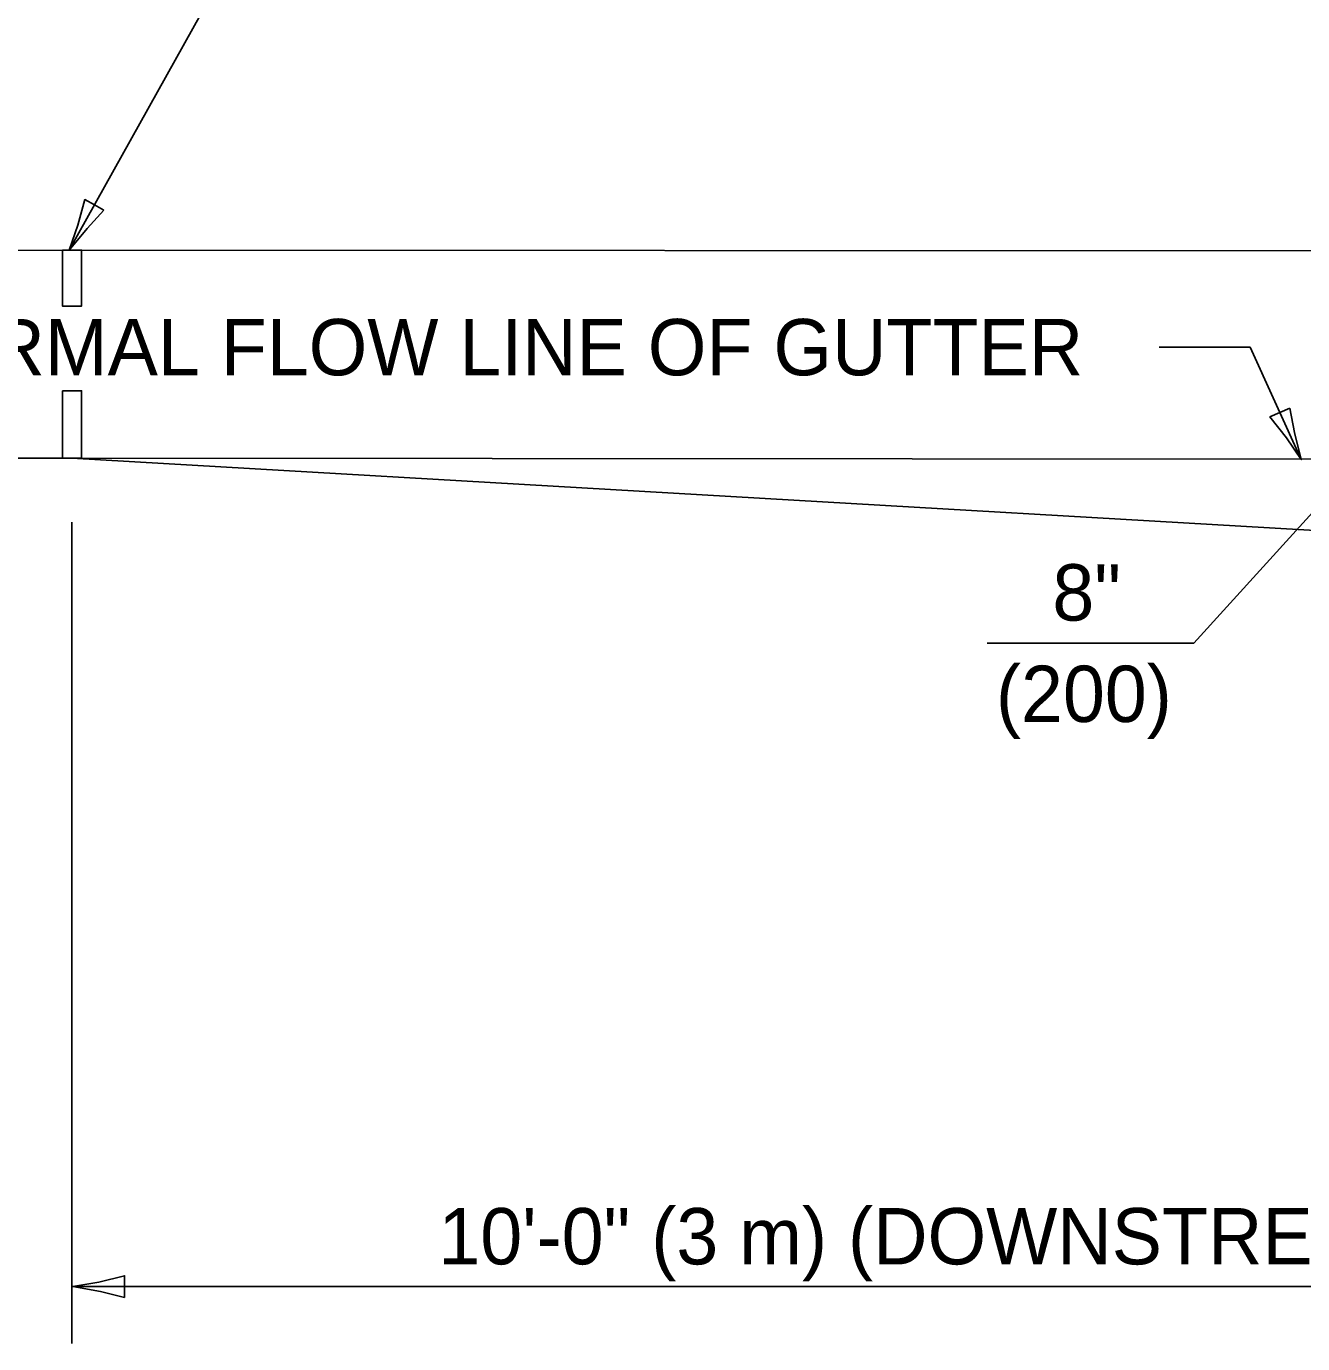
# Model space of a CAD drawing. Extents: x 0 to 2.83, y 0 to 1.83.
# Drawn here: x 0.2994 to 0.587, y 0.2574 to 0.5543 of the extents above; entities that cross this region are included whole.
import ezdxf

# ---------------------------------------------------------------- set-up
doc = ezdxf.new("R2010")
doc.units = 0
for name, color, linetype in [('RD_Pr_Roadway_Dimensions', 7, 'Continuous'), ('RD_Pr_Roadway_Items', 7, 'Continuous'), ('RD_Pr_Roadway_Notes', 7, 'Continuous')]:
    doc.layers.add(name, color=color, linetype=linetype)

msp = doc.modelspace()

# ---------------------------------------------------------------- linework, layer by layer
at = {"layer": 'RD_Pr_Roadway_Dimensions'}
for p, q in [((0.6135442968847743, 0.4715460243807552), (0.562476181946001, 0.41529360316241215)), ((0.30966288269164977, 0.4425779581968119), (0.30966288269164977, 0.257388144196794)), ((0.562476181946001, 0.41529360316241215), (0.5159364888847794, 0.41529360316241215)), ((0.3098600040847774, 0.27024492158073987), (0.6866751468847785, 0.27024492158073987))]:
    msp.add_line(p, q, dxfattribs=at)
msp.add_lwpolyline([(0.32151967168477735, 0.2678052311807398), (0.32152637264316813, 0.27024492158073987), (0.32152637264316813, 0.27268461198074), (0.31569100408477735, 0.2712548507807398), (0.3098600040847774, 0.27024492158073987), (0.3160805148847774, 0.2691137075807397)], close=True, dxfattribs=at)
at = {"layer": 'RD_Pr_Roadway_Items'}
for p, q in [((0.2499431054915989, 0.5039478673967911), (1.1237330030917003, 0.5033778217967978)), ((0.2499131030916982, 0.45703911499673555), (0.30966288269164977, 0.45699411139678264)), ((0.30966288269164977, 0.45699411139678264), (0.6241180370917009, 0.4567840945967851)), ((0.30966288269164977, 0.45699411139678264), (0.6235329902916495, 0.4387226497968105))]:
    msp.add_line(p, q, dxfattribs=at)
for points in [[(0.3075177110916982, 0.5039028637968381), (0.3118080542916537, 0.5039028637968381), (0.3118080542916537, 0.4912868545967532), (0.3075177110916982, 0.4912868545967532)], [(0.3075177110916982, 0.47219032699674424), (0.3118080542916537, 0.47219032699674424), (0.3118080542916537, 0.45699411139678264), (0.3075177110916982, 0.45699411139678264)]]:
    msp.add_lwpolyline(points, close=True, dxfattribs=at)
at = {"layer": 'RD_Pr_Roadway_Notes'}
for p, q in [((0.3584655339592998, 0.5925378940322814), (0.30903157955930105, 0.5039108044322959)), ((0.5546945892848237, 0.48201686198072563), (0.5751712272848282, 0.48201686198072563)), ((0.586690043091703, 0.4566790861968329), (0.5751691214915994, 0.4820161129967687))]:
    msp.add_line(p, q, dxfattribs=at)
for points in [[(0.3168419373898077, 0.5129051497864494), (0.3147145388658889, 0.5140994318599661), (0.31258387614937583, 0.5152878617637943), (0.310989990461137, 0.5094951705313784), (0.30903157955930105, 0.5039108044322959), (0.31304966174956755, 0.5087923426364869)], [(0.5840846952054566, 0.4683028592581919), (0.5818610442703397, 0.4672991109483804), (0.5796401670278256, 0.46628926268179033), (0.5833570980510877, 0.46156907549592646), (0.586690043091703, 0.4566790861968329), (0.5851449762997564, 0.4628099236873506)]]:
    msp.add_lwpolyline(points, close=True, dxfattribs=at)

# ---------------------------------------------------------------- texts
at = {"layer": 'RD_Pr_Roadway_Dimensions'}
for s, p in [('8"', (0.5305997060769612, 0.42038577659675896)), ('(200)', (0.517885186259888, 0.39752577659675875)), ('10\'-0" (3 m) (DOWNSTREAM)', (0.3922332013695839, 0.2752545733968174))]:
    msp.add_text(s, height=0.0127, dxfattribs=at).set_placement(p)
at = {"layer": 'RD_Pr_Roadway_Notes'}
msp.add_text('NORMAL FLOW LINE OF GUTTER', height=0.0127, dxfattribs=at).set_placement((0.26580830471767003, 0.4756761137968307))

doc.saveas('drawing.dxf')
